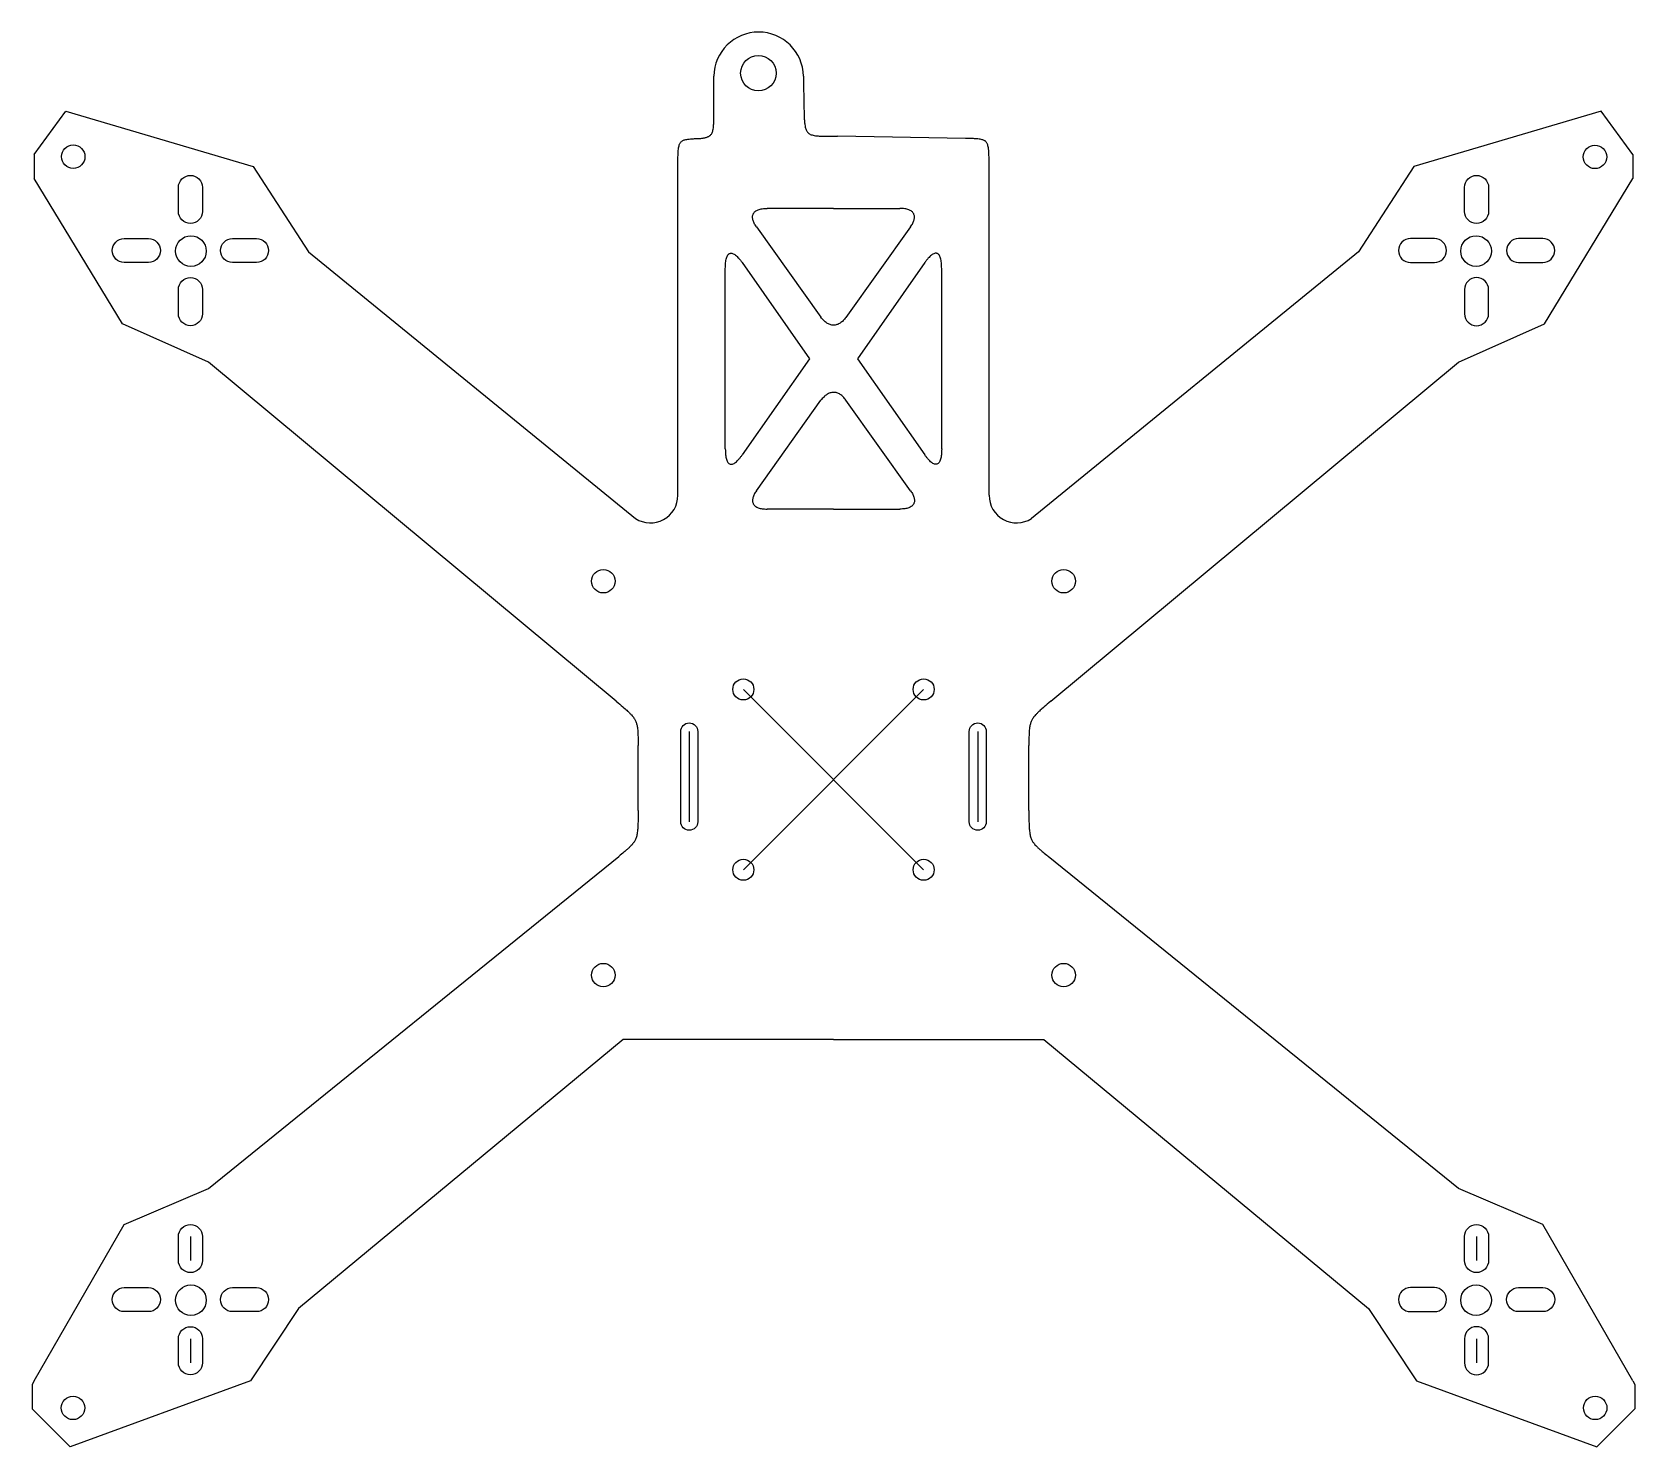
# Model space of a CAD drawing. Header units: millimetres. Extents: x -133 to 133, y -111 to 124.
import ezdxf

# ---------------------------------------------------------------- set-up
doc = ezdxf.new("R2010")
doc.units = ezdxf.units.MM
doc.layers.get('0').update_dxf_attribs({"linetype": 'CONTINUOUS'})

msp = doc.modelspace()

# ---------------------------------------------------------------- linework, layer by layer
for p, q in [((-19.92, 111.27), (-19.92, 117)), ((-5, 117), (-4.91, 111.56)), ((-133, 104), (-127.72, 111.17)), ((-127.72, 111.17), (-96.55, 102)), ((127.72, 111.17), (96.55, 102)), ((133, 104), (127.72, 111.17)), ((21.99, 106.65), (0.68, 107.01)), ((-133, 104), (-133, 100)), ((-96.55, 102), (-87.35, 87.79)), ((-25.89, 47.29), (-25.89, 102.3)), ((25.89, 47.29), (25.89, 102.3)), ((96.55, 102), (87.35, 87.79)), ((133, 104), (133, 100)), ((-118.32, 75.82), (-133, 100)), ((118.32, 75.82), (133, 100)), ((0, 95), (-11.06, 95)), ((0, 95), (11.06, 95)), ((-12.83, 91.96), (-2.08, 76.91)), ((12.83, 91.96), (2.05, 76.87)), ((-87.35, 87.79), (-32.95, 43.43)), ((-15.19, 85.99), (-4, 70)), ((15.19, 85.99), (4, 70)), ((87.35, 87.79), (32.95, 43.43)), ((-18, 55), (-18, 85)), ((18, 55), (18, 85)), ((-104, 69.46), (-118.32, 75.82)), ((104, 69.46), (118.32, 75.82)), ((-36.15, 13.02), (-104, 69.46)), ((-4, 70), (-15.19, 54.01)), ((4, 70), (15.19, 54.01)), ((36.15, 13.02), (104, 69.46)), ((-12.83, 48.04), (-2.08, 63.09)), ((12.83, 48.04), (2.05, 63.13)), ((0, 45), (-11.06, 45)), ((0, 45), (11.06, 45)), ((15, -15), (-15, 15)), ((-15, -15), (15, 15)), ((-32.51, -5.15), (-32.51, 5.67)), ((-24, 8), (-24, -7)), ((24, 8), (24, -7)), ((32.51, -5.15), (32.51, 5.67)), ((-104, -68), (-35.71, -12.78)), ((104, -68), (35.71, -12.78)), ((-35, -43.24), (-89, -88)), ((0, -43.24), (-35, -43.24)), ((0, -43.24), (35, -43.24)), ((35, -43.24), (89, -88)), ((-118, -74), (-104, -68)), ((118, -74), (104, -68)), ((-133, -100), (-118, -74)), ((133, -100), (118, -74)), ((-107, -76), (-107, -80)), ((107, -76), (107, -80)), ((-89, -88), (-97, -100)), ((89, -88), (97, -100)), ((-107, -93), (-107, -97)), ((107, -93), (107, -97)), ((-133, -100), (-133.35, -100.61)), ((-133.35, -100.61), (-133.35, -104.65)), ((-97, -100), (-127, -111)), ((97, -100), (127, -111)), ((133, -100), (133.35, -100.61)), ((133.35, -100.61), (133.35, -104.65)), ((-133, -105), (-133.35, -104.65)), ((-127, -111), (-133, -105)), ((127, -111), (133, -105)), ((133, -105), (133.35, -104.65))]:
    msp.add_line(p, q)
for points in [[(-105, 94.5, -1), (-109, 94.5), (-109, 98.5, -1), (-105, 98.5)], [(105, 98.5, -1), (109, 98.5), (109, 94.5, -1), (105, 94.5)], [(-118, 90), (-114, 90, -1), (-114, 86), (-118, 86, -1)], [(-100, 86, -1), (-100, 90), (-96, 90, -1), (-96, 86)], [(96, 86), (100, 86, 1), (100, 90), (96, 90, 1)], [(118, 90), (114, 90, 1), (114, 86), (118, 86, 1)], [(-105, 81.5), (-105, 77.5, -1), (-109, 77.5), (-109, 81.5, -1)], [(109, 77.5), (109, 81.5, 1), (105, 81.5), (105, 77.5, 1)], [(-25.42, -7), (-25.42, 8, -1), (-22.58, 8), (-22.58, -7, -1)], [(22.58, 8, -1), (25.42, 8), (25.42, -7, -1), (22.58, -7)], [(-109, -76, -1), (-105, -76), (-105, -80, -1), (-109, -80)], [(109, -80, -1), (105, -80), (105, -76, -1), (109, -76)], [(-114, -84.5, -1), (-114, -88.5), (-118, -88.5, -1), (-118, -84.5)], [(-96, -84.5, -1), (-96, -88.5), (-100, -88.5, -1), (-100, -84.5)], [(96, -88.5), (100, -88.5, 1), (100, -84.5), (96, -84.5, 1)], [(118, -84.5, -1), (118, -88.5), (114, -88.5, -1), (114, -84.5)], [(-109, -97), (-109, -93, -1), (-105, -93), (-105, -97, -1)], [(109, -97), (109, -93, 1), (105, -93), (105, -97, 1)]]:
    msp.add_lwpolyline(points, format="xyb", close=True)
for centre, radius in [((-12.5, 117.5), 2.95), ((-126.5, 103.62), 1.95), ((126.7, 103.57), 1.95), ((-106.92, 87.91), 2.55), ((106.92, 87.91), 2.55), ((-38.3, 33), 1.95), ((38.3, 33), 1.95), ((-15, 15), 1.75), ((15, 15), 1.75), ((-15, -15), 1.75), ((15, -15), 1.75), ((-38.3, -32.52), 1.95), ((38.3, -32.52), 1.95), ((-106.92, -86.59), 2.55), ((106.92, -86.59), 2.55), ((-126.54, -104.51), 1.95), ((126.74, -104.51), 1.95)]:
    msp.add_circle(centre, radius)
for centre, radius, start, end in [((-12.46, 116.88), 7.46, 0.9176, 179.0824), ((-30.48, 47.29), 4.59, 237.3954, 360), ((30.48, 47.29), 4.59, 180, 302.6046)]:
    msp.add_arc(centre, radius, start, end)
for points, weights in [([(-22.07, 106.65), (-19.84, 106.95), (-19.92, 111.27)], [1, 2.16557148721, 1]), ([(-4.91, 111.57), (-4.84, 106.92), (0.68, 107.01)], [1, 3, 1]), ([(-25.89, 102.29), (-25.89, 106.58), (-22.07, 106.65)], [1, 2.97095612997, 1]), ([(25.89, 102.29), (25.89, 106.59), (21.99, 106.65)], [1, 3, 1]), ([(-12.83, 91.96), (-15, 95), (-11.06, 95)], [1, 0.818181818182, 1]), ([(12.83, 91.96), (15, 95), (11.06, 95)], [1, 0.818181818182, 1]), ([(-18, 85), (-18, 90), (-15.19, 85.99)], [1, 0.818181818182, 1]), ([(18, 85), (18, 90), (15.19, 85.99)], [1, 0.818181818182, 1]), ([(2.05, 76.87), (0, 74), (-2.08, 76.91)], [1, 0.818181818182, 1]), ([(2.05, 63.13), (0, 66), (-2.08, 63.09)], [1, 0.818181818182, 1]), ([(-18, 55), (-18, 50), (-15.19, 54.01)], [1, 0.818181818182, 1]), ([(18, 55), (18, 50), (15.19, 54.01)], [1, 0.818181818182, 1]), ([(-12.83, 48.04), (-15, 45), (-11.06, 45)], [1, 0.818181818182, 1]), ([(12.83, 48.04), (15, 45), (11.06, 45)], [1, 0.818181818182, 1]), ([(-36.15, 13.03), (-32.51, 10), (-32.51, 5.66)], [1, 3, 1]), ([(36.15, 13.03), (32.51, 10), (32.51, 5.66)], [1, 3, 1]), ([(-32.51, -5.15), (-32.51, -10.19), (-35.71, -12.78)], [1, 3, 1]), ([(32.51, -5.15), (32.51, -10.19), (35.71, -12.78)], [1, 3, 1])]:
    msp.add_rational_spline(points, weights, degree=2)

doc.saveas('drawing.dxf')
